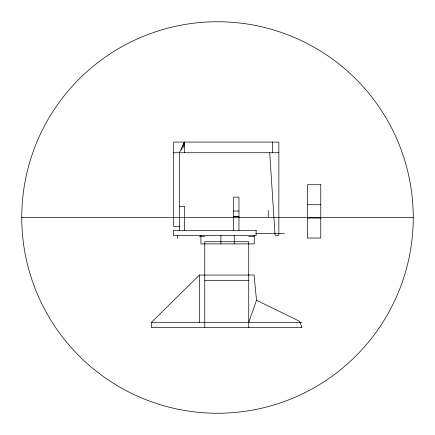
<?xml version="1.0" encoding="UTF-8"?>
<svg xmlns="http://www.w3.org/2000/svg" width="435" height="435" viewBox="0 0 435 435"><rect width="100%" height="100%" fill="white"/><g stroke="black" fill="none" stroke-linecap="round" stroke-linejoin="round"><path stroke-width="0.65" d="M183.711 147.405L184.337 142.071L179.323 152.734L179.323 230.322M181.515 150.07L184.337 142.071L184.337 152.734M248.738 322.313L256.503 300.242L254.067 274.974L248.738 274.974M256.503 300.242L299.601 321.307L302.037 327.642L151.462 327.642L151.462 322.313L199.431 275.067L248.738 275.067M173.674 152.734L278.851 152.734M307.447 204.722L320.769 204.722M179.323 206.494L184.657 206.494L184.657 230.322M233.628 211.035L238.956 211.035M233.628 216.298L238.956 216.298M233.628 216.364L238.956 216.364M21.75 217.5L413.25 217.5A195.75 195.75 0 0 1 119.625 387.025A195.75 195.75 0 0 1 119.625 47.975A195.75 195.75 0 0 1 413.25 217.5M307.447 218.049L320.769 218.049M179.323 226.412L173.674 226.412L173.674 142.071L278.851 142.071L278.851 235.259L275.089 235.259L269.705 152.734M255.823 233.356L284.343 233.356M199.431 236.406L204.765 236.406M248.738 236.406L254.067 236.406M204.765 280.396L248.738 280.396M151.462 322.313L302.037 322.313M272.582 142.071L272.582 152.734M268.27 210.507L268.27 216.886M254.23 235.243L254.23 243.904L200.926 243.904L200.926 235.243M248.738 327.642L248.738 241.735L204.765 241.735L204.765 327.642M238.956 230.322L238.956 197.147L233.628 197.147L233.628 230.322M234.242 235.243L234.242 243.904M220.915 235.243L220.915 243.904M199.431 275.067L199.431 322.313M177.741 235.357L177.741 238.69M320.769 184.734L307.447 184.734L307.447 238.037L320.769 238.037L320.769 184.734M256.139 230.322L173.538 230.322L173.538 235.65L256.139 235.65L256.139 230.322"/></g></svg>
